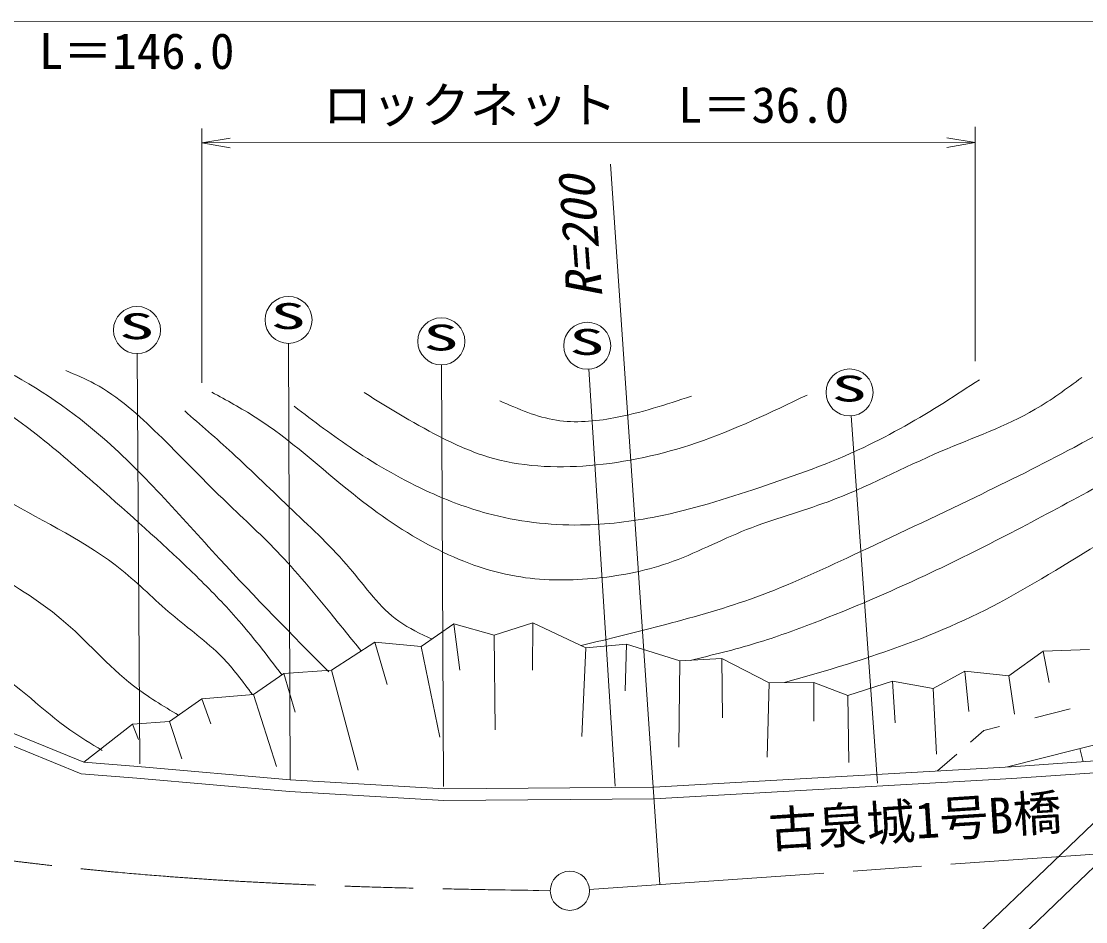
# Model space of a CAD drawing. Units: millimetres, scale not verified. Extents: x 40000 to 680000, y 20000 to 380000.
# Drawn here: x 444467 to 498802, y 271176 to 317132 of the extents above; entities that cross this region are included whole.
import ezdxf
from ezdxf.enums import TextEntityAlignment as Align

# ---------------------------------------------------------------- set-up
doc = ezdxf.new("R2010")
doc.units = ezdxf.units.MM
doc.header["$LTSCALE"] = 1000
doc.linetypes.add('CHAIN', pattern=[18.5, 12, -1.5, 3.5, -1.5])
for name, color, linetype, lineweight in [('M-BGD', 7, 'Continuous', 13), ('M-BMK', 2, 'CHAIN', 13), ('M-BMK-SRVR', 3, 'Continuous', 13), ('M-STR-HTXT', 7, 'Continuous', 13), ('M-STR-STR1', 1, 'Continuous', 13), ('M-STR-STR3', 7, 'Continuous', 13), ('M-STR-STRC', 7, 'Continuous', 13)]:
    doc.layers.add(name, color=color, linetype=linetype, lineweight=lineweight)
doc.styles.add('ＭＳ ゴシック', font='')
doc.styles.get('ＭＳ ゴシック').set_extended_font_data('MS Gothic')

# ---------------------------------------------------------------- blocks, each defined once
blk = doc.blocks.new('open_arrow')
at = {"color": 0, "linetype": 'Continuous', "lineweight": -2}
blk.add_lwpolyline([(7.5, 1.25), (0, 0), (7.5, -1.25)], dxfattribs=at)

msp = doc.modelspace()

# ---------------------------------------------------------------- linework, layer by layer
at = {"layer": 'M-BGD'}
for p, q in [((464884, 285218), (466545, 286374)), ((466545, 286374), (468605, 285807)), ((466545, 286374), (466855, 284022)), ((468605, 285807), (470581, 286438)), ((470581, 286438), (470567, 284022)), ((470581, 286438), (473293, 285156)), ((468605, 285807), (468650, 280974)), ((460302, 284019), (462509, 285449)), ((462509, 285449), (464884, 285218)), ((462509, 285449), (463148, 283275)), ((473293, 285156), (475353, 285345)), ((475353, 285345), (475287, 282966)), ((475353, 285345), (478086, 284484)), ((464884, 285218), (465825, 280587)), ((473293, 285156), (473075, 280630)), ((494882, 283728), (496627, 284990)), ((496627, 284990), (499003, 285074)), ((496627, 284990), (496944, 283386)), ((478086, 284484), (478040, 280090)), ((478086, 284484), (480230, 284610)), ((480230, 284610), (482648, 283370)), ((480230, 284610), (480253, 281590)), ((447668, 279311), (436814, 283750)), ((456329, 282779), (457863, 283851)), ((457863, 283851), (460302, 284019)), ((457863, 283851), (458450, 281876)), ((460302, 284019), (461662, 278905)), ((491015, 283076), (492633, 283959)), ((492633, 283959), (494882, 283728)), ((492633, 283959), (492838, 281911)), ((494882, 283728), (495174, 281763)), ((447528, 278719), (436632, 283176)), ((482648, 283370), (482539, 279574)), ((482648, 283370), (484918, 283391)), ((484918, 283391), (486663, 282719)), ((484918, 283391), (484923, 281418)), ((486663, 282719), (488933, 283455)), ((488933, 283455), (491015, 283076)), ((488933, 283455), (489078, 281320)), ((452040, 281391), (453680, 282547)), ((453680, 282547), (456329, 282779)), ((453680, 282547), (454145, 281275)), ((456329, 282779), (457500, 279101)), ((486663, 282719), (486718, 279304)), ((491015, 283076), (491192, 279723)), ((498004, 282036), (496208, 281587)), ((447668, 279311), (450149, 281265)), ((450149, 281265), (452040, 281391)), ((450149, 281265), (450453, 280477)), ((452040, 281391), (452660, 279483)), ((493603, 280935), (492919, 280339)), ((494405, 281135), (493603, 280935)), ((502387, 280996), (494818, 279077)), ((517365, 280029), (495030, 278488)), ((498668, 279344), (498499, 280010)), ((450419, 279102), (447668, 279311)), ((492219, 279731), (491232, 278872)), ((494992, 279087), (502777, 279624)), ((458199, 278420), (450419, 279102)), ((494992, 279087), (476757, 278042)), ((450371, 278504), (447528, 278719)), ((458156, 277821), (450371, 278504)), ((466055, 277965), (458199, 278420)), ((495030, 278488), (476777, 277442)), ((466040, 277365), (458156, 277821)), ((476757, 278042), (466055, 277965)), ((476777, 277442), (466040, 277365))]:
    msp.add_line(p, q, dxfattribs=at)
for points, knots in [([(416097, 295795), (417414, 296211), (418732, 296628), (419969, 297215), (421275, 297834), (422492, 298644), (423756, 299366), (424720, 299917), (425711, 300417), (426744, 300813), (428204, 301373), (429747, 301725), (431313, 301879), (435313, 302273), (439459, 301374), (443080, 299595), (445012, 298646), (446795, 297445), (448412, 296062), (450652, 294147), (452576, 291880), (454580, 289703), (456399, 287727), (458284, 285824), (460169, 283922)], [0, 0, 0, 0, 1, 1, 1, 2, 2, 2, 3, 3, 3, 4, 4, 4, 5, 5, 5, 6, 6, 6, 7, 7, 7, 8, 8, 8, 8]), ([(457767, 283784), (457008, 284778), (456249, 285772), (455423, 286708), (454781, 287435), (454099, 288128), (453403, 288807), (451875, 290297), (450279, 291720), (448688, 293125), (447702, 293995), (446718, 294859), (445677, 295699), (444101, 296972), (442393, 298191), (440487, 298710), (439122, 299081), (437655, 299094), (436209, 299145), (434450, 299207), (432722, 299328), (430980, 299224), (429748, 299150), (428508, 298964), (427335, 298590), (425948, 298146), (424654, 297439), (423374, 296727), (422011, 295970), (420664, 295208), (419254, 294548), (418738, 294306), (418214, 294079), (417670, 293914), (417327, 293810), (416977, 293732), (416627, 293653)], [0, 0, 0, 0, 1, 1, 1, 2, 2, 2, 3, 3, 3, 4, 4, 4, 5, 5, 5, 6, 6, 6, 7, 7, 7, 8, 8, 8, 9, 9, 9, 10, 10, 10, 11, 11, 11, 12, 12, 12, 12]), ([(461816, 285000), (461310, 285623), (460804, 286245), (460296, 286867), (459401, 287962), (458501, 289056), (457523, 290075), (456630, 291005), (455673, 291872), (454749, 292769), (453639, 293847), (452578, 294966), (451461, 296056), (450465, 297028), (449424, 297978), (448212, 298631), (447741, 298885), (447244, 299095), (446747, 299304)], [0, 0, 0, 0, 1, 1, 1, 2, 2, 2, 3, 3, 3, 4, 4, 4, 5, 5, 5, 6, 6, 6, 6]), ([(498602, 298953), (497827, 298381), (497051, 297809), (496225, 297328), (494720, 296452), (493047, 295880), (491432, 295189), (489485, 294354), (487623, 293346), (485649, 292613), (484277, 292104), (482852, 291728), (481489, 291187), (480142, 290652), (478855, 289956), (477488, 289483), (476243, 289052), (474930, 288806), (473606, 288690), (472308, 288576), (470999, 288587), (469724, 288809), (468264, 289062), (466848, 289592), (465525, 290274), (464054, 291032), (462697, 291977), (461405, 293007), (459745, 294329), (458190, 295791), (456413, 296928), (455697, 297386), (454946, 297791), (454194, 298196)], [0, 0, 0, 0, 1, 1, 1, 2, 2, 2, 3, 3, 3, 4, 4, 4, 5, 5, 5, 6, 6, 6, 7, 7, 7, 8, 8, 8, 9, 9, 9, 10, 10, 10, 11, 11, 11, 11]), ([(473050, 285271), (474491, 285624), (475933, 285977), (477370, 286353), (478919, 286759), (480463, 287192), (481965, 287740), (483653, 288356), (485287, 289117), (486917, 289880), (489010, 290860), (491097, 291845), (493175, 292852), (494866, 293670), (496550, 294502), (498206, 295387), (500433, 296578), (502607, 297865), (504782, 299151)], [0, 0, 0, 0, 1, 1, 1, 2, 2, 2, 3, 3, 3, 4, 4, 4, 5, 5, 5, 6, 6, 6, 6]), ([(458393, 297483), (459396, 296724), (460398, 295964), (461444, 295265), (462678, 294440), (463973, 293700), (465326, 293087), (466275, 292657), (467253, 292290), (468258, 292017), (469801, 291599), (471411, 291405), (473012, 291424), (474331, 291439), (475644, 291600), (476934, 291860), (478696, 292215), (480414, 292756), (482123, 293326), (483939, 293932), (485745, 294571), (487471, 295386), (488891, 296057), (490258, 296847), (491590, 297684), (492189, 298061), (492781, 298447), (493373, 298833)], [0, 0, 0, 0, 1, 1, 1, 2, 2, 2, 3, 3, 3, 4, 4, 4, 5, 5, 5, 6, 6, 6, 7, 7, 7, 8, 8, 8, 9, 9, 9, 9]), ([(461967, 298184), (463312, 297348), (464657, 296512), (466079, 295807), (466785, 295456), (467511, 295138), (468263, 294908), (469925, 294398), (471715, 294316), (473466, 294459), (475339, 294610), (477168, 295018), (478927, 295615), (480868, 296275), (482724, 297166), (484580, 298057)], [0, 0, 0, 0, 1, 1, 1, 2, 2, 2, 3, 3, 3, 4, 4, 4, 5, 5, 5, 5]), ([(468891, 297761), (469839, 297345), (470786, 296928), (471783, 296771), (472740, 296621), (473743, 296711), (474715, 296890), (476077, 297142), (477376, 297571), (478676, 298000)], [0, 0, 0, 0, 1, 1, 1, 2, 2, 2, 3, 3, 3, 3]), ([(417140, 291536), (418185, 291840), (419231, 292143), (420285, 292449), (421738, 292869), (423206, 293293), (424484, 294113), (425537, 294789), (426461, 295734), (427534, 296252), (429736, 297315), (432570, 296579), (435179, 296134), (436338, 295937), (437452, 295797), (438507, 295461), (440319, 294884), (441955, 293728), (443657, 292728), (445687, 291536), (447810, 290567), (449600, 289124), (450474, 288419), (451269, 287601), (452135, 286866), (452996, 286136), (453929, 285487), (454710, 284687), (455282, 284103), (455773, 283438), (456264, 282773)], [0, 0, 0, 0, 1, 1, 1, 2, 2, 2, 3, 3, 3, 4, 4, 4, 5, 5, 5, 6, 6, 6, 7, 7, 7, 8, 8, 8, 9, 9, 9, 10, 10, 10, 10]), ([(465433, 285600), (464845, 285872), (464257, 286144), (463742, 286510), (462759, 287212), (462045, 288259), (461246, 289204), (460339, 290278), (459321, 291217), (458315, 292175), (457287, 293152), (456272, 294147), (455224, 295106), (454431, 295833), (453619, 296539), (452808, 297245)], [0, 0, 0, 0, 1, 1, 1, 2, 2, 2, 3, 3, 3, 4, 4, 4, 5, 5, 5, 5]), ([(506546, 297579), (505463, 296890), (504381, 296200), (503277, 295546), (501924, 294745), (500541, 293996), (499157, 293248), (497775, 292501), (496392, 291754), (494998, 291029), (493547, 290275), (492083, 289543), (490601, 288850), (488741, 287981), (486853, 287172), (484936, 286433), (483969, 286060), (482995, 285705), (482005, 285403), (480885, 285061), (479746, 284788), (478606, 284514)], [0, 0, 0, 0, 1, 1, 1, 2, 2, 2, 3, 3, 3, 4, 4, 4, 5, 5, 5, 6, 6, 6, 7, 7, 7, 7]), ([(452498, 281714), (451710, 282185), (450921, 282656), (450200, 283214), (448879, 284236), (447786, 285551), (446507, 286625), (445315, 287626), (443962, 288417), (442614, 289233), (441076, 290165), (439546, 291131), (437879, 291721), (436889, 292071), (435852, 292288), (434828, 292604), (433693, 292953), (432575, 293423), (431417, 293486), (430687, 293526), (429942, 293404), (429210, 293245), (427475, 292868), (425819, 292284), (424194, 291639), (422919, 291134), (421663, 290592), (420341, 290154), (419437, 289855), (418502, 289604), (417733, 289070), (417561, 288951), (417398, 288818), (417234, 288685)], [0, 0, 0, 0, 1, 1, 1, 2, 2, 2, 3, 3, 3, 4, 4, 4, 5, 5, 5, 6, 6, 6, 7, 7, 7, 8, 8, 8, 9, 9, 9, 10, 10, 10, 11, 11, 11, 11]), ([(483425, 283377), (485017, 283835), (486608, 284293), (488179, 284824), (490181, 285500), (492150, 286296), (494024, 287265), (495984, 288279), (497840, 289484), (499742, 290607), (500997, 291348), (502272, 292053), (503547, 292759)], [0, 0, 0, 0, 1, 1, 1, 2, 2, 2, 3, 3, 3, 4, 4, 4, 4]), ([(417793, 286906), (418542, 287259), (419292, 287613), (420060, 287907), (421857, 288593), (423756, 288951), (425639, 289472), (426534, 289720), (427425, 290005), (428327, 290075), (429547, 290169), (430785, 289871), (432020, 289593), (433101, 289350), (434179, 289123), (435150, 288671), (436699, 287948), (437976, 286652), (439484, 285782), (440586, 285146), (441812, 284736), (442896, 284096), (444355, 283235), (445556, 281955), (446949, 280966), (447479, 280591), (448037, 280257), (448595, 279923)], [0, 0, 0, 0, 1, 1, 1, 2, 2, 2, 3, 3, 3, 4, 4, 4, 5, 5, 5, 6, 6, 6, 7, 7, 7, 8, 8, 8, 9, 9, 9, 9])]:
    msp.add_open_spline(points, degree=3, knots=knots, dxfattribs=at)
at = {"layer": 'M-BMK'}
msp.add_line((473460, 272826), (571267, 279614), dxfattribs=at)
msp.add_open_spline([(376844, 294597), (380068, 293058), (383292, 291520), (386559, 290075), (389908, 288594), (393301, 287211), (396736, 285937), (402153, 283928), (407673, 282190), (413257, 280715), (417182, 279678), (421138, 278770), (425096, 277866), (429097, 276952), (433100, 276042), (437139, 275323), (441997, 274459), (446907, 273873), (451828, 273493), (455295, 273224), (458768, 273058), (462242, 272951), (465318, 272856), (468394, 272808), (471470, 272760)], degree=3, knots=[0, 0, 0, 0, 1, 1, 1, 2, 2, 2, 3, 3, 3, 4, 4, 4, 5, 5, 5, 6, 6, 6, 7, 7, 7, 8, 8, 8, 8], dxfattribs=at)
at = {"layer": 'M-BMK-SRVR'}
msp.add_circle((472470, 272757), 1000, dxfattribs=at)
at = {"layer": 'M-STR-HTXT'}
msp.add_line((477059, 273076), (474539, 309835), dxfattribs=at)
at = {"layer": 'M-STR-STR1'}
for p, q in [((496751, 273866), (500875, 277810)), ((498108, 272905), (502175, 276796)), ((493333, 270596), (496751, 273866)), ((494644, 269592), (498108, 272905))]:
    msp.add_line(p, q, dxfattribs=at)
at = {"layer": 'M-STR-STR3'}
for p, q in [((425863, 317124), (517680, 317132)), ((453679, 298678), (453677, 311660)), ((493159, 299781), (493158, 311749)), ((453677, 310922), (493158, 310939))]:
    msp.add_line(p, q, dxfattribs=at)
at = {"layer": 'M-STR-STRC'}
for p, q in [((458113, 300693), (458201, 278434)), ((450382, 300175), (450524, 279234)), ((465913, 299597), (466017, 278069)), ((473432, 299376), (474779, 278091)), ((486832, 296995), (488178, 278252))]:
    msp.add_line(p, q, dxfattribs=at)
for centre in [(458108, 301893), (450374, 301375), (465908, 300797), (473356, 300573), (486746, 298192)]:
    msp.add_circle(centre, 1200, dxfattribs=at)

# ---------------------------------------------------------------- block references
at = {"layer": 'M-STR-STR3', "xscale": 193, "yscale": 193}
msp.add_blockref('open_arrow', (453677, 310922), dxfattribs=at)
at = {"layer": 'M-STR-STR3', "xscale": 193, "yscale": 193, "rotation": 180}
msp.add_blockref('open_arrow', (493158, 310939), dxfattribs=at)

# ---------------------------------------------------------------- texts
at = {"layer": 'M-STR-HTXT', "style": 'ＭＳ ゴシック', "oblique": 15}
msp.add_text('R=200', height=1833, rotation=94.055, dxfattribs=at).set_placement((474685, 303084), align=Align.BOTTOM_LEFT)
at = {"layer": 'M-STR-STR1', "style": 'ＭＳ ゴシック'}
msp.add_text('古泉城1号B橋', height=1833, rotation=3.607, dxfattribs=at).set_placement((482698, 274391), align=Align.BOTTOM_LEFT)
at = {"layer": 'M-STR-STR3', "style": 'ＭＳ ゴシック'}
for s, p in [('L＝146.0', (445367, 316531)), ('ロックネット', (459867, 313782)), ('L＝36.0', (477992, 313784))]:
    msp.add_text(s, height=1833, rotation=0.005, dxfattribs=at).set_placement(p, align=Align.TOP_LEFT)
at = {"layer": 'M-STR-STRC', "style": 'ＭＳ ゴシック', "width": 2}
for p in [(457190, 301030), (449455, 300512), (464989, 299934), (472437, 299710), (485828, 297329)]:
    msp.add_text('S', height=1320, rotation=0.005, dxfattribs=at).set_placement(p, align=Align.BOTTOM_LEFT)

doc.saveas('drawing.dxf')
